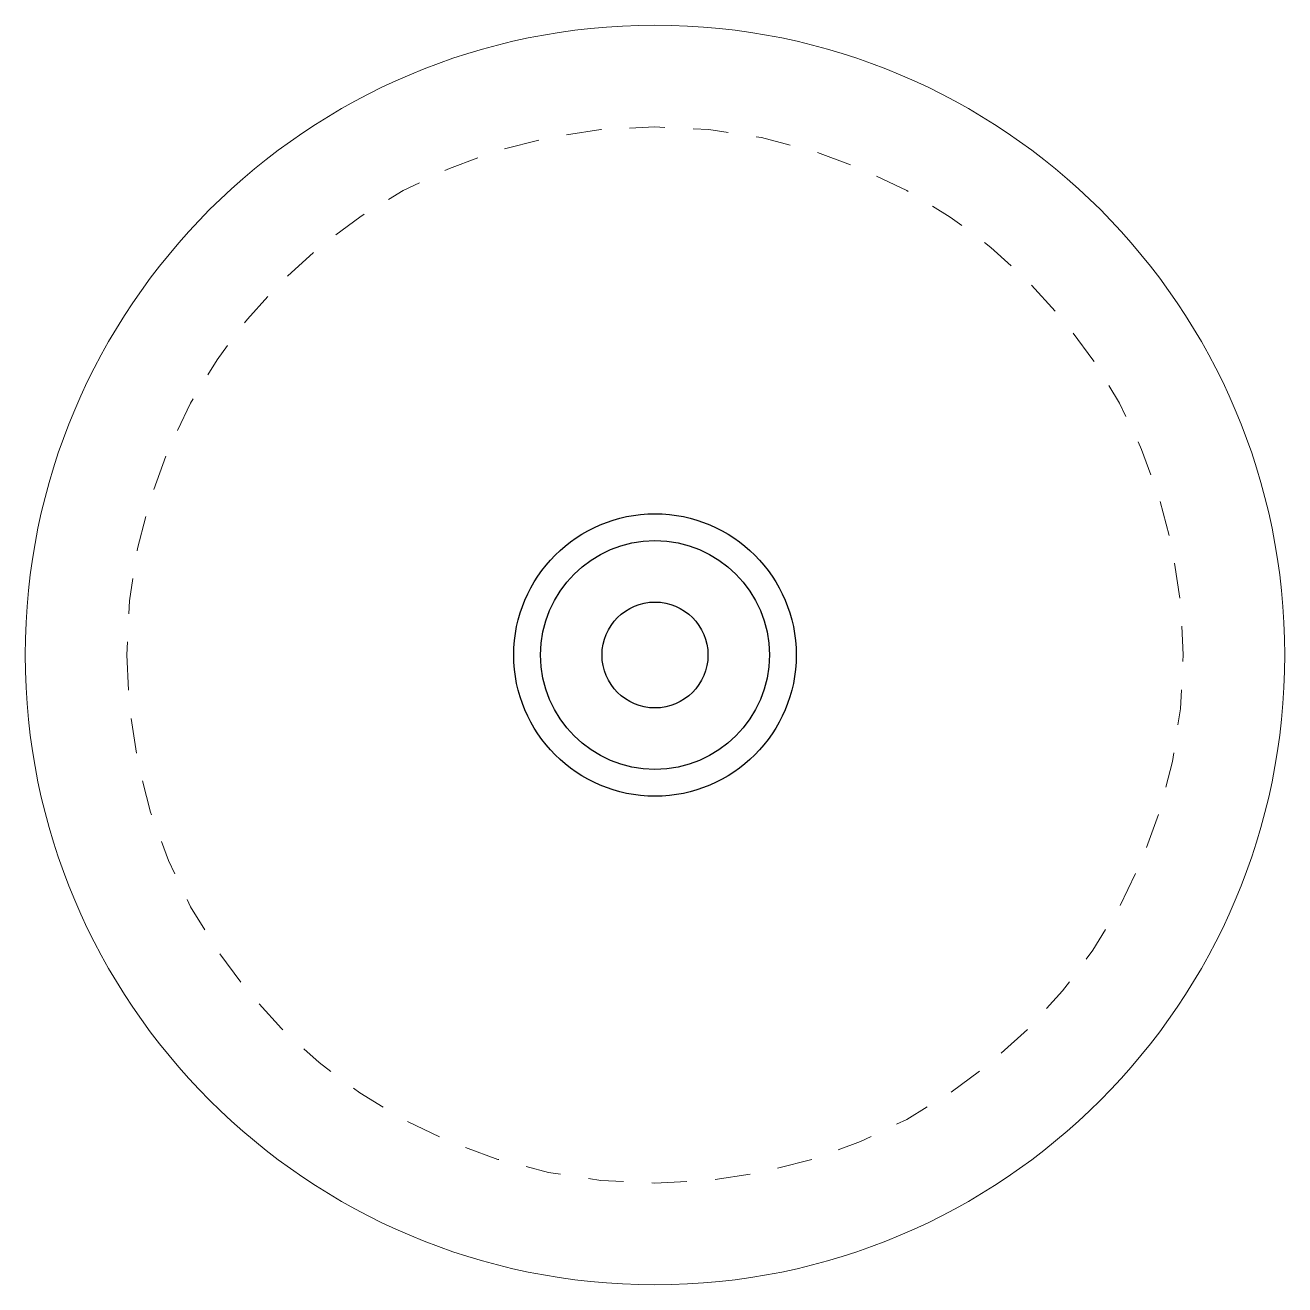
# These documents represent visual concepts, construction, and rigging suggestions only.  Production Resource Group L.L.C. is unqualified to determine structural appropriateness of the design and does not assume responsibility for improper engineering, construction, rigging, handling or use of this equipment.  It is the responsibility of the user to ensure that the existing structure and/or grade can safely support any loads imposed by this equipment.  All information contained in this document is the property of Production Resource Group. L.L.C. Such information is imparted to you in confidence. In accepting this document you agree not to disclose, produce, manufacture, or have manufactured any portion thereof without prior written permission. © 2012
# Model space of a CAD drawing. Header units: inches. Extents: x 18.17 to 22.63, y 7.74 to 12.2.
import ezdxf

# ---------------------------------------------------------------- set-up
doc = ezdxf.new("R2010")
doc.units = ezdxf.units.IN
doc.header["$MEASUREMENT"] = 0
doc.linetypes.add('HIDDEN', pattern=[0.375, 0.25, -0.125])

# ---------------------------------------------------------------- blocks, each defined once
blk = doc.blocks.new('Sheave - Efson 4.5')
at = {"color": 0, "linetype": 'Continuous', "lineweight": 0}
blk.add_circle((0, 0), 2.23, dxfattribs=at)
at = {"color": 1, "linetype": 'HIDDEN', "lineweight": 9, "ltscale": 0.5, "extrusion": (-1.22465e-16, 0, -1)}
blk.add_circle((0, 0), 1.87, dxfattribs=at)
for radius in [0.5, 0.405, 0.1875]:
    blk.add_circle((0, 0), radius)

msp = doc.modelspace()

# ---------------------------------------------------------------- block references
msp.add_blockref('Sheave - Efson 4.5', (20.3956, 9.9663))

doc.saveas('drawing.dxf')
